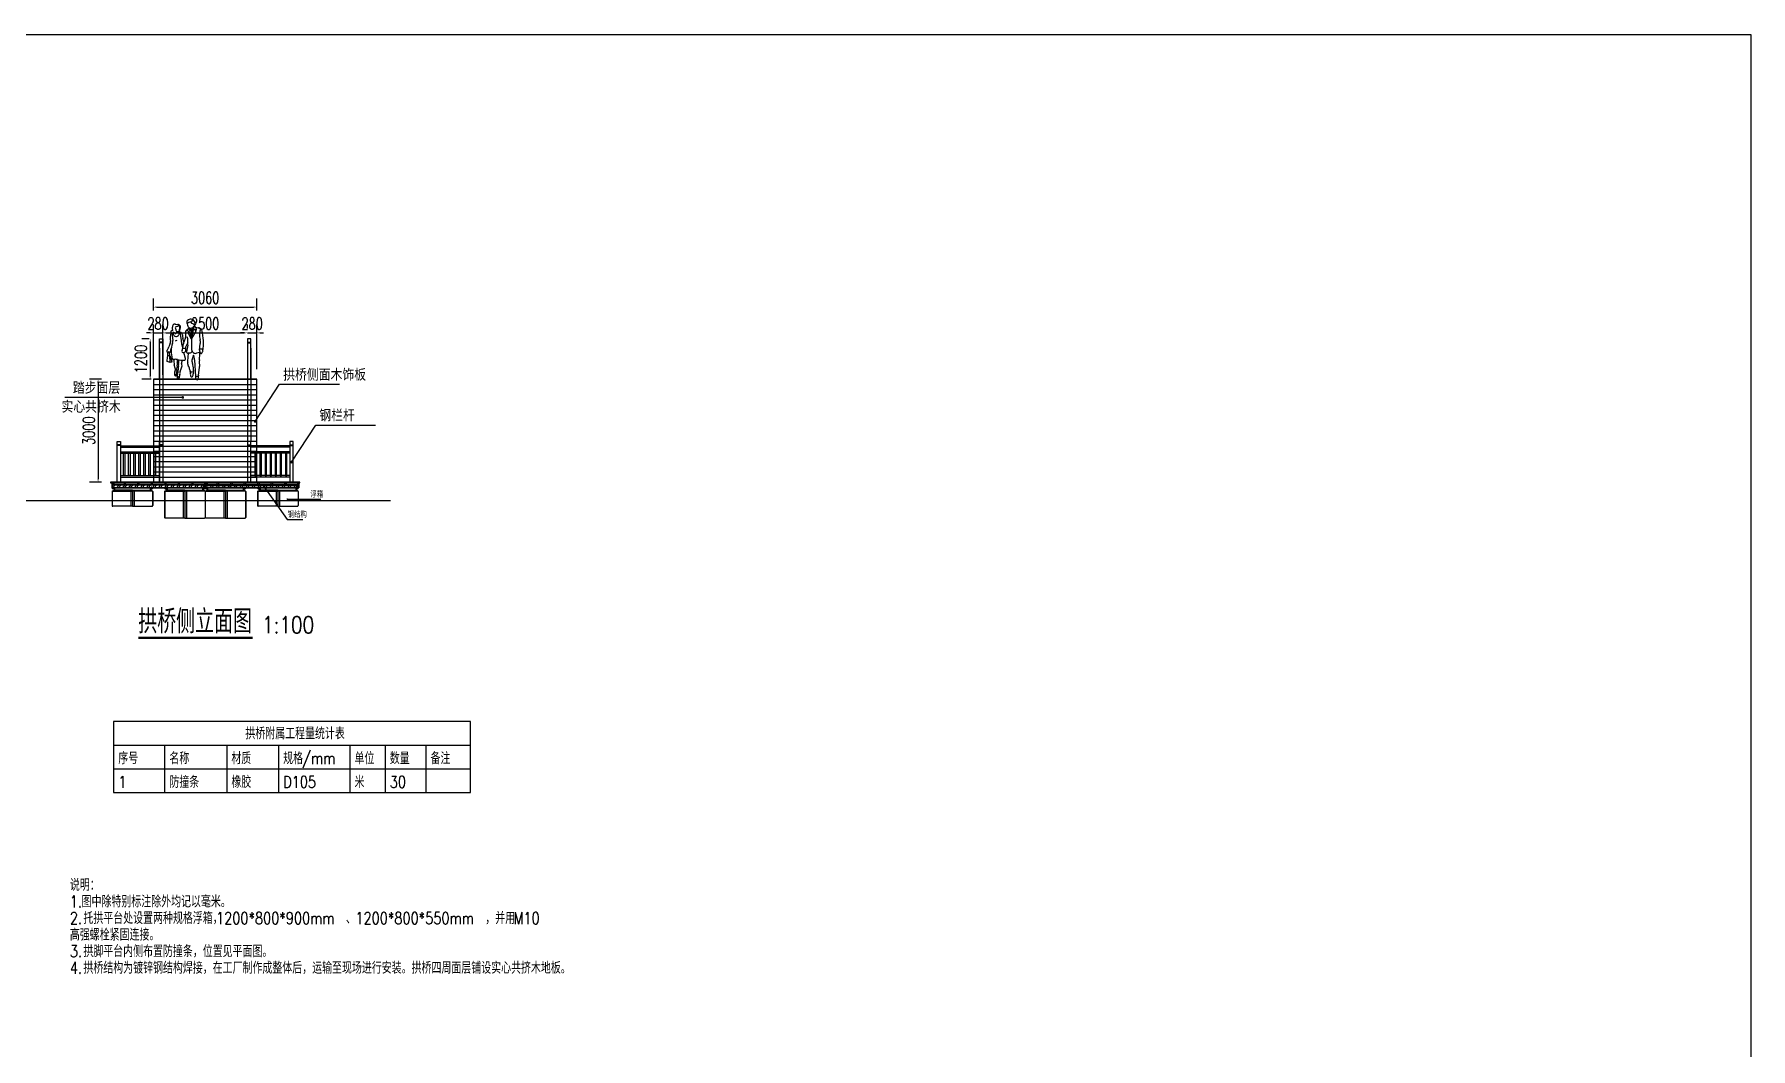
# Model space of a CAD drawing. Header units: millimetres. Extents: x -1471591 to 944464, y -468930 to 547002.
# Drawn here: x -1010006 to -959270, y -295448 to -265473 of the extents above; entities that cross this region are included whole.
import ezdxf

# ---------------------------------------------------------------- set-up
doc = ezdxf.new("R2010")
doc.units = ezdxf.units.MM
doc.header["$LTSCALE"] = 10
doc.header["$PDMODE"] = 35
for name, color, linetype in [('DIM_LEAD', 3, 'Continuous'), ('DIM_SYMB', 3, 'Continuous'), ('L-WATER水景', 5, 'Continuous'), ('PUB_TAB', 7, 'Continuous'), ('PUB_TEXT', 7, 'Continuous'), ('W-FLOAT_BOWL浮筒', 253, 'Continuous'), ('W-PLASTIC_RAILINGS塑木栏杆', 210, 'Continuous'), ('W-STEEL_FRAME钢架', 3, 'Continuous'), ('W-STEEL_KEEL钢龙骨', 5, 'Continuous'), ('W-WOOD_FLOOR木地板', 30, 'Continuous'), ('螺栓', 146, 'Continuous')]:
    doc.layers.add(name, color=color, linetype=linetype)
doc.styles.add('_TCH_DIM', font='SIMPLEX.shx', dxfattribs={"bigfont": 'hztxt.shx'})
doc.styles.add('ATTR', font='romans.shx', dxfattribs={"width": 0.8, "height": 0.7})
doc.styles.get("Standard").update_dxf_attribs({"font": 'simplex.shx', "width": 0.8, "bigfont": 'hztxt.shx'})
doc.styles.add('STANDARD_T3', font='simplex.shx', dxfattribs={"width": 0.7, "bigfont": 'hztxt.shx'})
doc.dimstyles.new('W&&100', dxfattribs={"dimtxt": 350, "dimasz": 100, "dimexe": 250, "dimexo": 300, "dimgap": 100, "dimtad": 1, "dimdec": 0, "dimzin": 0, "dimdsep": 46, "dimtxsty": 'STANDARD_T3', "dimcen": 0.09, "dimclrd": 1, "dimclre": 1, "dimclrt": 7, "dimazin": 2, "dimtfac": 1, "dimtdec": 0, "dimtix": 1, "dimtmove": 2, "dimatfit": 3, "dimfxl": 0, "dimtolj": 1, "dimtzin": 0, "dimarcsym": 0})

# ---------------------------------------------------------------- blocks, each defined once
blk = doc.blocks.new('*D1855')
at = {"color": 1, "lineweight": -2, "transparency": 16777216}
for p, q in [((-1006607, -274468), (-1006831, -274468)), ((-1006581, -274568), (-1006581, -275568)), ((-1006557, -275668), (-1006831, -275668))]:
    blk.add_line(p, q, dxfattribs=at)
at = {"color": 1, "transparency": 16777216}
for points in [[(-1006598, -274568), (-1006565, -274568), (-1006581, -274468)], [(-1006598, -275568), (-1006565, -275568), (-1006581, -275668)]]:
    blk.add_solid(points, dxfattribs=at)
at = {"layer": 'Defpoints', "color": 0, "transparency": 16777216}
for p in [(-1006307, -274468), (-1006581, -275668), (-1006257, -275668)]:
    blk.add_point(p, dxfattribs=at)
at = {"color": 7, "transparency": 16777216, "insert": (-1006856, -275068), "char_height": 350, "attachment_point": 5, "rotation": 90, "style": 'STANDARD_T3'}
blk.add_mtext('\\A1;1200', dxfattribs=at)
blk = doc.blocks.new('*D1828')
at = {"color": 1, "lineweight": -2, "transparency": 16777216}
for p, q in [((-1006587, -274296), (-1006687, -274296)), ((-1006487, -275368), (-1006487, -274046)), ((-1006487, -274296), (-1006207, -274296)), ((-1006207, -275531), (-1006207, -274046)), ((-1006107, -274296), (-1006007, -274296))]:
    blk.add_line(p, q, dxfattribs=at)
at = {"color": 1, "transparency": 16777216}
for points in [[(-1006587, -274280), (-1006587, -274313), (-1006487, -274296)], [(-1006107, -274280), (-1006107, -274313), (-1006207, -274296)]]:
    blk.add_solid(points, dxfattribs=at)
at = {"layer": 'Defpoints', "color": 0, "transparency": 16777216}
for p in [(-1006207, -274296), (-1006487, -275668), (-1006207, -275831)]:
    blk.add_point(p, dxfattribs=at)
at = {"color": 7, "transparency": 16777216, "insert": (-1006347, -274021), "char_height": 350, "attachment_point": 5, "style": 'STANDARD_T3'}
blk.add_mtext('\\A1;280', dxfattribs=at)
blk = doc.blocks.new('*D1856')
at = {"color": 1, "lineweight": -2, "transparency": 16777216}
for p, q in [((-1006207, -275368), (-1006207, -274046)), ((-1006107, -274296), (-1003807, -274296)), ((-1003707, -274168), (-1003707, -274046))]:
    blk.add_line(p, q, dxfattribs=at)
at = {"color": 1, "transparency": 16777216}
for points in [[(-1006107, -274280), (-1006107, -274313), (-1006207, -274296)], [(-1003807, -274280), (-1003807, -274313), (-1003707, -274296)]]:
    blk.add_solid(points, dxfattribs=at)
at = {"layer": 'Defpoints', "color": 0, "transparency": 16777216}
for p in [(-1003707, -274296), (-1003707, -274468), (-1006207, -275668)]:
    blk.add_point(p, dxfattribs=at)
at = {"color": 7, "transparency": 16777216, "insert": (-1004957, -274021), "char_height": 350, "attachment_point": 5, "style": 'STANDARD_T3'}
blk.add_mtext('\\A1;2500', dxfattribs=at)
blk = doc.blocks.new('*D1857')
at = {"color": 1, "lineweight": -2, "transparency": 16777216}
for p, q in [((-1003807, -274296), (-1003907, -274296)), ((-1003707, -274168), (-1003707, -274046)), ((-1003707, -274296), (-1003427, -274296)), ((-1003427, -275368), (-1003427, -274046)), ((-1003327, -274296), (-1003227, -274296))]:
    blk.add_line(p, q, dxfattribs=at)
at = {"color": 1, "transparency": 16777216}
for points in [[(-1003807, -274280), (-1003807, -274313), (-1003707, -274296)], [(-1003327, -274280), (-1003327, -274313), (-1003427, -274296)]]:
    blk.add_solid(points, dxfattribs=at)
at = {"layer": 'Defpoints', "color": 0, "transparency": 16777216}
for p in [(-1003707, -274468), (-1003427, -274296), (-1003427, -275668)]:
    blk.add_point(p, dxfattribs=at)
at = {"color": 7, "transparency": 16777216, "insert": (-1003567, -274021), "char_height": 350, "attachment_point": 5, "style": 'STANDARD_T3'}
blk.add_mtext('\\A1;280', dxfattribs=at)
blk = doc.blocks.new('PR49')
for p, q in [((-336, 664), (-264, 656)), ((-332, 534), (-316, 501)), ((-301, 594), (-263, 601)), ((35, 462), (43, 519)), ((144, 217), (83, 552)), ((98, 546), (198, 452)), ((99, 460), (225, 566)), ((108, 620), (108, 620)), ((144, 217), (237, 620)), ((242, 638), (199, 580)), ((255, 484), (294, 519)), ((268, 579), (384, 548)), ((294, 519), (270, 578)), ((-439, 404), (-410, 176)), ((-425, 405), (-383, 335)), ((-305, 453), (-306, 407)), ((-305, 455), (-274, 444)), ((-210, 430), (-230, 357)), ((-208, 430), (-192, 425)), ((-198, 427), (-162, 174)), ((-115, -36), (-142, 69)), ((-124, -89), (-96, 76)), ((-78, 139), (-110, 236)), ((-35, 415), (-35, 270)), ((-31, -35), (32, 104)), ((64, 440), (35, 462)), ((49, 401), (64, 440)), ((144, 217), (49, 401)), ((147, 500), (144, 217)), ((144, 217), (286, 455)), ((144, 217), (151, -92)), ((286, 455), (255, 484)), ((382, -110), (406, 78)), ((-577, -451), (-570, -312)), ((-490, -483), (-577, -451)), ((-561, -287), (-560, -187)), ((-498, -275), (-508, -184)), ((-490, -483), (-498, -275)), ((-432, -468), (-490, -483)), ((-432, -468), (-478, -302)), ((-120, -414), (-145, -454)), ((-84, -182), (-60, -174)), ((-34, -358), (-79, -180)), ((42, -204), (27, -436)), ((95, -196), (48, -204)), ((202, -259), (158, -406)), ((239, -395), (262, -901)), ((399, -177), (297, -203)), ((452, -199), (477, -160)), ((-338, -649), (-367, -547)), ((-190, -743), (-149, -639)), ((352, -857), (384, -633))]:
    blk.add_line(p, q)
for centre, radius, start, end in [((-407, 529), 27.5, 132.2027, 243.7817), ((-442, 568), 25, 312.2027, 12.5675), ((-344, 589), 75.2, 83.6899, 192.5675), ((-294, 552), 42.6, 99.5645, 206.2318), ((-268, 628), 28, 279.5645, 83.6899), ((-269, 564), 92.7, 25.3538, 87.5065), ((-279, 565), 80.8, 353.6823, 61.5851), ((-511, 591), 314, 336.6577, 353.6823), ((-166, 512), 33.6, 141.7671, 186.0349), ((-245, 575), 67, 321.7671, 25.3538), ((71, 415), 106, 111.7508, 179.9447), ((70, 717), 67.7, 149.6605, 223.0914), ((122, 687), 128, 44.0652, 149.6605), ((111, 613), 107, 83.7984, 147.4479), ((272, 692), 252, 184.6555, 200.4538), ((0, 593), 84.9, 291.7508, 333.652), ((124, 636), 93.8, 200.4538, 323.4399), ((252, 620), 164, 104.5278, 142.3965), ((302, 918), 267, 227.8947, 258.5683), ((259, 819), 62, 224.0652, 227.2955), ((138, 689), 115, 333.7022, 47.2955), ((279, 619), 41.9, 153.7022, 255.186), ((360, 455), 96.9, 15.2134, 75.1861), ((983, 335), 596, 160.857, 192.412), ((-203, -78), 331, 148.4972, 168.8363), ((-50, 249), 438, 158.1997, 192.9045), ((-550, 134), 75.9, 328.4972, 12.9045), ((-434, 438), 34.8, 81.608, 302.5532), ((247, -151), 709, 160.1872, 197.583), ((-426, 489), 16.4, 261.608, 63.7817), ((-595, 153), 186, 340.1872, 7.1638), ((-390, 370), 45.8, 31.4991, 122.5532), ((-311, 379), 83.6, 211.0972, 344.735), ((-331, 407), 24.3, 211.4991, 358.6484), ((-298, 91), 81, 86.7645, 124.0677), ((-408, 456), 103, 358.6484, 26.2318), ((-260, 482), 40.9, 250.6513, 336.6577), ((-203, 448), 19.4, 134.4068, 254.887), ((-256, 503), 56.9, 314.4068, 6.0349), ((-214, 341), 87.1, 0.5488, 75.1585), ((819, 311), 991, 187.9737, 194.1746), ((229, 345), 356, 180.5488, 197.9376), ((198, 27), 298, 149.9584, 170.4643), ((-223, 270), 188, 329.9585, 359.9447), ((1942, -385), 1955, 167.6185, 173.3371), ((-412, 130), 454, 348.7716, 19.7919), ((-145, 183), 194, 335.8818, 345.625), ((-330, 114), 371, 347.6185, 348.7716), ((33, 126), 377, 352.6343, 12.412), ((-961, 95), 1465, 350.9257, 15.2134), ((-533, -141), 55.1, 137.1431, 241.2442), ((-708, 21), 183, 317.1431, 348.8363), ((-523, -315), 46.9, 15.261, 176.8765), ((-534, -187), 26, 6.4647, 179.4259), ((-533, -141), 55.1, 298.0249, 356.8421), ((-94, -165), 385, 157.3655, 176.8421), ((-392, -353), 38.6, 197.583, 283.766), ((-329, -609), 225, 74.7969, 103.766), ((-1, -444), 380, 171.7882, 195.6622), ((-148, -451), 136, 154.2789, 195.7186), ((-436, -532), 162, 340.5028, 15.7186), ((-107, 210), 624, 254.7968, 272.9699), ((-448, -537), 212, 345.8671, 7.1745), ((102, -467), 342, 168.8051, 187.1744), ((-90, -487), 63.9, 148.4244, 202.0211), ((-309, -576), 172, 338.4745, 22.0211), ((-98, -143), 42.1, 152.8936, 289.8502), ((-243, -69), 121, 332.8936, 350.4643), ((-110, -265), 208, 68.8367, 92.4822), ((-77, -369), 44.4, 272.9699, 14.1746), ((-79, -118), 58.6, 289.8502, 28.9638), ((26, -60), 61.5, 155.8818, 208.9638), ((41, -163), 41.7, 173.3371, 278.8716), ((120, -442), 92.9, 176.315, 200.2948), ((-44, -503), 81.9, 342.1957, 20.2948), ((81, -106), 91.8, 278.8716, 335.5887), ((268, -90), 117, 181.3615, 284.4306), ((220, -425), 65.5, 163.1817, 215.0522), ((124, -493), 52.9, 346.1648, 35.0522), ((240, -521), 66.8, 166.1648, 207.7697), ((-70, -405), 309, 1.902, 28.2691), ((1371, -489), 992, 175.037, 186.2271), ((432, -116), 50.3, 172.6343, 223.0488), ((-9255, 433), 9673, 355.0369, 356.503), ((430, -279), 196, 71.3422, 103.2095), ((353, -190), 58.4, 2.1035, 43.0489), ((433, -187), 22.5, 182.1034, 327.9033), ((422, -125), 65.2, 327.9033, 350.9257), ((-217, -813), 143, 155.5877, 205.9534), ((-284, -767), 87.5, 210.8432, 258.2488), ((-487, -690), 154, 335.5877, 15.6622), ((-337, -871), 9.31, 205.9534, 297.4012), ((-370, -807), 81.8, 297.4012, 7.4342), ((20, -693), 321, 160.5028, 190.2916), ((-1205, -916), 924, 7.4342, 10.2917), ((-153, -893), 135, 154.5018, 203.5806), ((-235, -849), 56.8, 205.4056, 296.7841), ((-249, -935), 29.5, 203.5806, 339.1792), ((-507, -724), 257, 334.5018, 5.8852), ((63, -665), 316, 165.867, 185.8852), ((-446, -860), 240, 339.1792, 3.5381), ((33, -831), 240, 158.4745, 183.5381), ((73, -541), 41.3, 162.1957, 223.8974), ((-32, -642), 105, 5.8865, 43.8974), ((339, -604), 268, 185.8865, 209.7457), ((37, -776), 79.6, 344.9715, 29.7457), ((230, -828), 120, 164.9715, 214.633), ((147, -559), 198, 260.3463, 285.4326), ((153, -881), 26.4, 214.633, 322.4055), ((84, -828), 114, 322.4055, 4.1323), ((-42, -670), 252, 347.8867, 27.7697), ((542, -795), 346, 167.8867, 184.1323), ((312, -766), 126, 246.2224, 288.2358), ((435, -893), 173, 182.6261, 207.1679), ((311, -957), 34.1, 207.1679, 345.4585), ((104, -903), 248, 345.4585, 5.4856), ((444, -870), 93.5, 171.8658, 185.4856), ((240, -613), 145, 351.8658, 6.2271)]:
    blk.add_arc(centre, radius, start, end)
at = {"style": 'ATTR', "width": 0.8, "flags": 9}
blk.add_attdef('ESTCODE', (-100, -946), '', height=18.2, dxfattribs=at)
blk = doc.blocks.new('*D1829')
at = {"color": 1, "lineweight": -2, "transparency": 16777216}
for p, q in [((-1006487, -273634), (-1006487, -273284)), ((-1003427, -273634), (-1003427, -273284)), ((-1006387, -273534), (-1003527, -273534))]:
    blk.add_line(p, q, dxfattribs=at)
at = {"color": 1, "transparency": 16777216}
for points in [[(-1006387, -273517), (-1006387, -273550), (-1006487, -273534)], [(-1003527, -273517), (-1003527, -273550), (-1003427, -273534)]]:
    blk.add_solid(points, dxfattribs=at)
at = {"layer": 'Defpoints', "color": 0, "transparency": 16777216}
for p in [(-1003427, -273534), (-1006487, -275831), (-1003427, -275831)]:
    blk.add_point(p, dxfattribs=at)
at = {"color": 7, "transparency": 16777216, "insert": (-1004957, -273259), "char_height": 350, "attachment_point": 5, "style": 'STANDARD_T3'}
blk.add_mtext('\\A1;3060', dxfattribs=at)
blk = doc.blocks.new('*U1779')
at = {"layer": 'W-STEEL_KEEL钢龙骨'}
blk.add_lwpolyline([(-20, -30), (20, -30), (20, 30), (-20, 30)], close=True, dxfattribs=at)
blk = doc.blocks.new('*U1806')
at = {"layer": 'W-STEEL_FRAME钢架', "color": 0, "linetype": 'ByBlock', "lineweight": -2}
for p in [(0, 0), (400, 0), (800, 0), (1200, 0), (1600, 0), (2000, 0)]:
    blk.add_blockref('*U1779', p, dxfattribs=at)
blk = doc.blocks.new('*U1807')
at = {"layer": 'W-STEEL_KEEL钢龙骨'}
blk.add_lwpolyline([(-20, -30), (20, -30), (20, 30), (-20, 30)], close=True, dxfattribs=at)
blk = doc.blocks.new('*U1778')
at = {"layer": 'W-STEEL_FRAME钢架', "color": 0, "linetype": 'ByBlock', "lineweight": -2}
for p in [(0, 0), (400, 0), (800, 0), (1200, 0), (1600, 0), (2000, 0)]:
    blk.add_blockref('*U1807', p, dxfattribs=at)
blk = doc.blocks.new('螺栓')
at = {"layer": '螺栓'}
for p, q in [((-10, 56), (-9, 57)), ((-10, 56), (-10, 50)), ((9, 57), (-9, 57)), ((10, 56), (9, 57)), ((10, 51), (10, 56)), ((-3, -9), (-5, -7))]:
    blk.add_line(p, q, dxfattribs=at)
for points in [[(-10, 51), (10, 51), (10, 50), (-10, 50)], [(10, 8), (-10, 8)], [(-10, 6), (-10, 8)], [(10, 6), (-10, 6)], [(8, 51), (-8, 51)], [(8, 6), (8, 0), (-8, 0), (-8, 6)], [(-7, 57), (7, 57)], [(-5, 57), (-5, 51)], [(-5, 51), (-5, 8)], [(-5, 0), (-5, 6)], [(-5, -7), (-5, 0)], [(-3, 51), (-3, 8)], [(-3, -9), (-3, 0)], [(3, 51), (3, 8)], [(3, -9), (3, 0)], [(5, 51), (5, 57)], [(5, 51), (5, 8)], [(5, 6), (5, 0)], [(5, -7), (5, 0)], [(10, 8), (10, 6)], [(3, -9), (-3, -9)], [(3, -9), (5, -7)]]:
    blk.add_lwpolyline(points, dxfattribs=at)
for points in [[(-7, 57), (-7, 57), (-6, 57), (-5, 57)], [(-5, 57), (-2, 56), (2, 56), (5, 57)], [(5, 57), (6, 57), (7, 57), (7, 57)]]:
    blk.add_open_spline(points, degree=3, dxfattribs=at)
blk = doc.blocks.new('*U1780')
at = {"layer": 'W-WOOD_FLOOR木地板'}
blk.add_lwpolyline([(-1530, 0), (1530, 0)], dxfattribs=at)
blk = doc.blocks.new('*U1781')
at = {"color": 0, "linetype": 'ByBlock', "lineweight": -2, "transparency": 16777216}
for p in [(0, 2888), (0, 2736), (0, 2584), (0, 2432)]:
    blk.add_blockref('*U1780', p, dxfattribs=at)
at = {"color": 0, "linetype": 'ByBlock', "lineweight": -2}
for p in [(0, 2280), (0, 2128), (0, 1976), (0, 1824), (0, 1672), (0, 1520), (0, 1368), (0, 1216), (0, 1064), (0, 912), (0, 760), (0, 608), (0, 456), (0, 304), (0, 152), (0, 0)]:
    blk.add_blockref('*U1780', p, dxfattribs=at)
blk = doc.blocks.new('*U1782')
at = {"layer": 'W-PLASTIC_RAILINGS塑木栏杆'}
blk.add_lwpolyline([(-20, 330), (20, 330), (20, -330), (-20, -330)], close=True, dxfattribs=at)
blk = doc.blocks.new('*U1783')
at = {"layer": 'W-PLASTIC_RAILINGS塑木栏杆', "color": 0, "linetype": 'ByBlock', "lineweight": -2}
for p in [(0, 0), (150, 0), (300, 0), (450, 0), (600, 0), (750, 0), (900, 0)]:
    blk.add_blockref('*U1782', p, dxfattribs=at)
blk = doc.blocks.new('*U1784')
at = {"layer": 'W-PLASTIC_RAILINGS塑木栏杆'}
blk.add_lwpolyline([(-20, 330), (20, 330), (20, -330), (-20, -330)], close=True, dxfattribs=at)
blk = doc.blocks.new('*U1785')
at = {"layer": 'W-PLASTIC_RAILINGS塑木栏杆', "color": 0, "linetype": 'ByBlock', "lineweight": -2}
for p in [(0, 0), (150, 0), (300, 0), (450, 0), (600, 0), (750, 0), (900, 0)]:
    blk.add_blockref('*U1784', p, dxfattribs=at)
blk = doc.blocks.new('*D1858')
at = {"color": 1, "lineweight": -2, "transparency": 16777216}
for p, q in [((-1008022, -275668), (-1008372, -275668)), ((-1008122, -275768), (-1008122, -278606)), ((-1008022, -278706), (-1008372, -278706))]:
    blk.add_line(p, q, dxfattribs=at)
at = {"color": 1, "transparency": 16777216}
for points in [[(-1008139, -275768), (-1008105, -275768), (-1008122, -275668)], [(-1008139, -278606), (-1008105, -278606), (-1008122, -278706)]]:
    blk.add_solid(points, dxfattribs=at)
at = {"layer": 'Defpoints', "color": 0, "transparency": 16777216}
for p in [(-1006487, -275668), (-1008122, -278706), (-1006487, -278706)]:
    blk.add_point(p, dxfattribs=at)
at = {"color": 7, "transparency": 16777216, "insert": (-1008397, -277187), "char_height": 350, "attachment_point": 5, "rotation": 90, "style": 'STANDARD_T3'}
blk.add_mtext('\\A1;3000', dxfattribs=at)

msp = doc.modelspace()

# ---------------------------------------------------------------- hatches: boundary and pattern name
at = {"layer": 'W-STEEL_FRAME钢架'}
h = msp.add_hatch(dxfattribs=at)
h.set_pattern_fill('金属', color=1, scale=50)
h.set_pattern_definition([(45, (-15227.06, -307578.47), (-88.388348, 88.388348), []), (45, (-15168.14, -307578.47), (-88.388348, 88.388348), [])])
h.paths.add_polyline_path([(-1004956.7, -278790.7), (-1007706.6, -278790.7), (-1007706.6, -278870.7), (-1004956.7, -278870.7)])
h = msp.add_hatch(dxfattribs=at)
h.set_pattern_fill('金属', color=1, scale=50)
h.set_pattern_definition([(45, (-12477.15, -307578.47), (-88.388348, 88.388348), []), (45, (-12418.22, -307578.47), (-88.388348, 88.388348), [])])
h.paths.add_polyline_path([(-1004956.7, -278790.7), (-1004956.7, -278870.7), (-1002206.7, -278870.7), (-1002206.7, -278790.7)])

# ---------------------------------------------------------------- linework, layer by layer
msp.add_lwpolyline([(-1052245.7, -265473.2), (-959269.5, -265473.2), (-959269.5, -325423.1), (-1052245.7, -325423.1)], close=True)
msp.add_lwpolyline([(-1006486.6, -278705.7), (-1003426.6, -278705.7)])
at = {"layer": 'DIM_LEAD'}
for p, q in [((-1003475.8, -276913), (-1002755.2, -275815)), ((-1002755.2, -275815), (-1000988.6, -275815)), ((-1007411.7, -276202.2), (-1009102.1, -276202.2)), ((-1005616.9, -276202.2), (-1007411.7, -276202.2)), ((-1002406.6, -278115.8), (-1001686, -277017.9)), ((-1001686, -277017.9), (-999919.4, -277017.9)), ((-1003243.6, -278806.4), (-1002529.3, -279808.4)), ((-1002531, -279206.7), (-1001995.2, -279213.5)), ((-1001995.2, -279213.5), (-1001535.3, -279213.5)), ((-1002529.3, -279808.4), (-1002069.4, -279808.4))]:
    msp.add_line(p, q, dxfattribs=at)
for points, const_width in [([(-1005596.9, -276202.2, 1), (-1005636.9, -276202.2, 1)], 40), ([(-1003486.8, -276929.7, 1), (-1003464.8, -276896.3, 1)], 40), ([(-1002417.6, -278132.6, 1), (-1002395.6, -278099.1, 1)], 40), ([(-1003249.5, -278798.3, 1), (-1003237.8, -278814.5, 1)], 20), ([(-1002541, -279206.5, 1), (-1002521, -279206.8, 1)], 20)]:
    msp.add_lwpolyline(points, format="xyb", close=True, dxfattribs=dict(at, const_width=const_width))
at = {"layer": 'DIM_SYMB', "const_width": 70}
msp.add_lwpolyline([(-1006933.3, -283308.4), (-1003556.8, -283308.4)], dxfattribs=at)
at = {"layer": 'L-WATER水景'}
msp.add_line((-1037349.5, -279252.7), (-999480.5, -279252.7), dxfattribs=at)
at = {"layer": 'PUB_TAB'}
msp.add_lwpolyline([(-1007663.8, -287881.7), (-997113.7, -287881.7), (-997113.7, -285781.7), (-1007663.8, -285781.7)], close=True, dxfattribs=at)
for points in [[(-1007663.8, -286481.7), (-997113.7, -286481.7)], [(-1006154.2, -286481.7), (-1006154.2, -287881.7)], [(-1004320.4, -286481.7), (-1004320.4, -287881.7)], [(-1002791, -286481.7), (-1002791, -287881.7)], [(-1000682.3, -286481.7), (-1000682.3, -287881.7)], [(-999639.5, -286481.7), (-999639.5, -287881.7)], [(-998434.5, -286481.7), (-998434.5, -287881.7)], [(-1007663.8, -287181.7), (-997113.7, -287181.7)]]:
    msp.add_lwpolyline(points, dxfattribs=at)
at = {"layer": 'W-FLOAT_BOWL浮筒'}
for p, q in [((-1007706.6, -278870.7), (-1007706.6, -278885.7)), ((-1007106.6, -278870.7), (-1007706.6, -278870.7)), ((-1007706.6, -278981.7), (-1007706.6, -279401.7)), ((-1007702.6, -278981), (-1007702.6, -279401.7)), ((-1007697.2, -278969.5), (-1007106.6, -278969.5)), ((-1007693.1, -278962.8), (-1007641.9, -278945)), ((-1007106.6, -278874.7), (-1007693, -278874.7)), ((-1007644.6, -278896.7), (-1007693, -278896.7)), ((-1007692.5, -278966.8), (-1007640.6, -278948.8)), ((-1007644.6, -278900.7), (-1007691.6, -278900.7)), ((-1007636.6, -278908.7), (-1007636.6, -278937.5)), ((-1007106.6, -278940.3), (-1007632.9, -278940.3)), ((-1007632.6, -278908.7), (-1007632.6, -278937.5)), ((-1007156.6, -278969.5), (-1007156.6, -279416.7)), ((-1007106.6, -278870.7), (-1006506.6, -278870.7)), ((-1007106.6, -278874.7), (-1006520.2, -278874.7)), ((-1007106.6, -278940.3), (-1006580.2, -278940.3)), ((-1006515.9, -278969.5), (-1007106.6, -278969.5)), ((-1007106.6, -278969.5), (-1007106.6, -279416.7)), ((-1007106.6, -278969.5), (-1007106.6, -279416.7)), ((-1007056.6, -278969.5), (-1007056.6, -279416.7)), ((-1006580.6, -278908.7), (-1006580.6, -278937.5)), ((-1006576.6, -278908.7), (-1006576.6, -278937.5)), ((-1006520.6, -278966.8), (-1006572.5, -278948.8)), ((-1006520, -278962.8), (-1006571.2, -278945)), ((-1006568.6, -278896.7), (-1006520.2, -278896.7)), ((-1006568.6, -278900.7), (-1006521.6, -278900.7)), ((-1006510.6, -278981), (-1006510.6, -279401.7)), ((-1006506.6, -278870.7), (-1006506.6, -278885.7)), ((-1006506.6, -278981.7), (-1006506.6, -279401.7)), ((-1006156.6, -278870.7), (-1006156.6, -278885.7)), ((-1005556.6, -278870.7), (-1006156.6, -278870.7)), ((-1006156.6, -278981.7), (-1006156.6, -279751.7)), ((-1006152.6, -278981), (-1006152.6, -279751.7)), ((-1006147.2, -278969.5), (-1005556.6, -278969.5)), ((-1006143.1, -278962.8), (-1006091.9, -278945)), ((-1005556.6, -278874.7), (-1006143, -278874.7)), ((-1006094.6, -278896.7), (-1006143, -278896.7)), ((-1006142.5, -278966.8), (-1006090.6, -278948.8)), ((-1006094.6, -278900.7), (-1006141.6, -278900.7)), ((-1006086.6, -278908.7), (-1006086.6, -278937.5)), ((-1005556.6, -278940.3), (-1006082.9, -278940.3)), ((-1006082.6, -278908.7), (-1006082.6, -278937.5)), ((-1005606.6, -278969.5), (-1005606.6, -279766.7)), ((-1005556.6, -278870.7), (-1004956.6, -278870.7)), ((-1005556.6, -278874.7), (-1004970.2, -278874.7)), ((-1005556.6, -278940.3), (-1005030.2, -278940.3)), ((-1004965.9, -278969.5), (-1005556.6, -278969.5)), ((-1005556.6, -278969.5), (-1005556.6, -279766.7)), ((-1005556.6, -278969.5), (-1005556.6, -279766.7)), ((-1005506.6, -278969.5), (-1005506.6, -279766.7)), ((-1005030.6, -278908.7), (-1005030.6, -278937.5)), ((-1005026.6, -278908.7), (-1005026.6, -278937.5)), ((-1004970.6, -278966.8), (-1005022.5, -278948.8)), ((-1004970, -278962.8), (-1005021.2, -278945)), ((-1005018.6, -278896.7), (-1004970.2, -278896.7)), ((-1005018.6, -278900.7), (-1004971.6, -278900.7)), ((-1004960.6, -278981), (-1004960.6, -279751.7)), ((-1004956.6, -278870.7), (-1004956.6, -278885.7)), ((-1004956.6, -278870.7), (-1004956.6, -278885.7)), ((-1004356.6, -278870.7), (-1004956.6, -278870.7)), ((-1004956.6, -278981.7), (-1004956.6, -279751.7)), ((-1004956.6, -278981.7), (-1004956.6, -279751.7)), ((-1004952.6, -278981), (-1004952.6, -279751.7)), ((-1004947.2, -278969.5), (-1004356.6, -278969.5)), ((-1004943.1, -278962.8), (-1004891.9, -278945)), ((-1004356.6, -278874.7), (-1004943, -278874.7)), ((-1004894.6, -278896.7), (-1004943, -278896.7)), ((-1004942.5, -278966.8), (-1004890.6, -278948.8)), ((-1004894.6, -278900.7), (-1004941.6, -278900.7)), ((-1004886.6, -278908.7), (-1004886.6, -278937.5)), ((-1004356.6, -278940.3), (-1004882.9, -278940.3)), ((-1004882.6, -278908.7), (-1004882.6, -278937.5)), ((-1004406.6, -278969.5), (-1004406.6, -279766.7)), ((-1004356.6, -278870.7), (-1003756.6, -278870.7)), ((-1004356.6, -278874.7), (-1003770.2, -278874.7)), ((-1004356.6, -278940.3), (-1003830.2, -278940.3)), ((-1004356.6, -278969.5), (-1004356.6, -279766.7)), ((-1003765.9, -278969.5), (-1004356.6, -278969.5)), ((-1004356.6, -278969.5), (-1004356.6, -279766.7)), ((-1004306.6, -278969.5), (-1004306.6, -279766.7)), ((-1003830.6, -278908.7), (-1003830.6, -278937.5)), ((-1003826.6, -278908.7), (-1003826.6, -278937.5)), ((-1003770.6, -278966.8), (-1003822.5, -278948.8)), ((-1003770, -278962.8), (-1003821.2, -278945)), ((-1003818.6, -278896.7), (-1003770.2, -278896.7)), ((-1003818.6, -278900.7), (-1003771.6, -278900.7)), ((-1003760.6, -278981), (-1003760.6, -279751.7)), ((-1003756.6, -278870.7), (-1003756.6, -278885.7)), ((-1003756.6, -278981.7), (-1003756.6, -279751.7)), ((-1003406.6, -278870.7), (-1003406.6, -278885.7)), ((-1002806.6, -278870.7), (-1003406.6, -278870.7)), ((-1003406.6, -278981.7), (-1003406.6, -279401.7)), ((-1003402.6, -278981), (-1003402.6, -279401.7)), ((-1003397.2, -278969.5), (-1002806.6, -278969.5)), ((-1003393.1, -278962.8), (-1003341.9, -278945)), ((-1002806.6, -278874.7), (-1003393, -278874.7)), ((-1003344.6, -278896.7), (-1003393, -278896.7)), ((-1003392.5, -278966.8), (-1003340.6, -278948.8)), ((-1003344.6, -278900.7), (-1003391.6, -278900.7)), ((-1003336.6, -278908.7), (-1003336.6, -278937.5)), ((-1002806.6, -278940.3), (-1003332.9, -278940.3)), ((-1003332.6, -278908.7), (-1003332.6, -278937.5)), ((-1002856.6, -278969.5), (-1002856.6, -279416.7)), ((-1002806.6, -278870.7), (-1002206.6, -278870.7)), ((-1002806.6, -278874.7), (-1002220.2, -278874.7)), ((-1002806.6, -278940.3), (-1002280.2, -278940.3)), ((-1002806.6, -278969.5), (-1002806.6, -279416.7)), ((-1002215.9, -278969.5), (-1002806.6, -278969.5)), ((-1002806.6, -278969.5), (-1002806.6, -279416.7)), ((-1002756.6, -278969.5), (-1002756.6, -279416.7)), ((-1002280.6, -278908.7), (-1002280.6, -278937.5)), ((-1002276.6, -278908.7), (-1002276.6, -278937.5)), ((-1002220.6, -278966.8), (-1002272.5, -278948.8)), ((-1002220, -278962.8), (-1002271.2, -278945)), ((-1002268.6, -278896.7), (-1002220.2, -278896.7)), ((-1002268.6, -278900.7), (-1002221.6, -278900.7)), ((-1002210.6, -278981), (-1002210.6, -279401.7)), ((-1002206.6, -278870.7), (-1002206.6, -278885.7)), ((-1002206.6, -278981.7), (-1002206.6, -279401.7)), ((-1007106.6, -279416.7), (-1007687.6, -279416.7)), ((-1007106.6, -279420.7), (-1007687.6, -279420.7)), ((-1007106.6, -279416.7), (-1006525.6, -279416.7)), ((-1007106.6, -279420.7), (-1006525.6, -279420.7)), ((-1002806.6, -279416.7), (-1003387.6, -279416.7)), ((-1002806.6, -279420.7), (-1003387.6, -279420.7)), ((-1002806.6, -279416.7), (-1002225.6, -279416.7)), ((-1002806.6, -279420.7), (-1002225.6, -279420.7)), ((-1005556.6, -279766.7), (-1006137.6, -279766.7)), ((-1005556.6, -279770.7), (-1006137.6, -279770.7)), ((-1005556.6, -279766.7), (-1004975.6, -279766.7)), ((-1005556.6, -279770.7), (-1004975.6, -279770.7)), ((-1004356.6, -279766.7), (-1004937.6, -279766.7)), ((-1004356.6, -279770.7), (-1004937.6, -279770.7)), ((-1004356.6, -279766.7), (-1003775.6, -279766.7)), ((-1004356.6, -279770.7), (-1003775.6, -279770.7))]:
    msp.add_line(p, q, dxfattribs=at)
for points in [[(-1007706.5, -278870.7), (-1007636.8, -278870.7)], [(-1007706.5, -278870.7), (-1007636.8, -278870.7)], [(-1006506.7, -278870.7), (-1006576.3, -278870.7)], [(-1006506.7, -278870.7), (-1006576.3, -278870.7)], [(-1006156.5, -278870.7), (-1006086.8, -278870.7)], [(-1006156.5, -278870.7), (-1006086.8, -278870.7)], [(-1004956.7, -278870.7), (-1005026.3, -278870.7)], [(-1004956.7, -278870.7), (-1005026.3, -278870.7)], [(-1004956.5, -278870.7), (-1004886.8, -278870.7)], [(-1004956.5, -278870.7), (-1004886.8, -278870.7)], [(-1003756.7, -278870.7), (-1003826.3, -278870.7)], [(-1003756.7, -278870.7), (-1003826.3, -278870.7)], [(-1003406.5, -278870.7), (-1003336.8, -278870.7)], [(-1003406.5, -278870.7), (-1003336.8, -278870.7)], [(-1002206.7, -278870.7), (-1002276.3, -278870.7)], [(-1002206.7, -278870.7), (-1002276.3, -278870.7)]]:
    msp.add_lwpolyline(points, dxfattribs=at)
for centre, radius, start, end in [((-1007691.6, -278885.7), 15, 180, 270), ((-1007686.6, -278981.7), 20, 109.17979, 180), ((-1007693, -278885.7), 11, 90, 270), ((-1007687.6, -278981), 15, 109.17979, 180), ((-1007644.6, -278908.7), 12, 0, 90), ((-1007644.6, -278908.7), 8, 0, 90), ((-1007644.6, -278937.5), 8, 289.17979, 0), ((-1007644.6, -278937.5), 12, 289.17979, 0), ((-1006568.6, -278908.7), 12, 90, 180), ((-1006568.6, -278937.5), 12, 180, 250.82021), ((-1006568.6, -278908.7), 8, 90, 180), ((-1006568.6, -278937.5), 8, 180, 250.82021), ((-1006521.6, -278885.7), 15, 270, 0), ((-1006525.6, -278981), 15, 0, 70.82021), ((-1006520.2, -278885.7), 11, 270, 90), ((-1006526.6, -278981.7), 20, 0, 70.82021), ((-1006141.6, -278885.7), 15, 180, 270), ((-1006136.6, -278981.7), 20, 109.17979, 180), ((-1006143, -278885.7), 11, 90, 270), ((-1006137.6, -278981), 15, 109.17979, 180), ((-1006094.6, -278908.7), 12, 0, 90), ((-1006094.6, -278908.7), 8, 0, 90), ((-1006094.6, -278937.5), 8, 289.17979, 0), ((-1006094.6, -278937.5), 12, 289.17979, 0), ((-1005018.6, -278908.7), 12, 90, 180), ((-1005018.6, -278937.5), 12, 180, 250.82021), ((-1005018.6, -278908.7), 8, 90, 180), ((-1005018.6, -278937.5), 8, 180, 250.82021), ((-1004971.6, -278885.7), 15, 270, 0), ((-1004975.6, -278981), 15, 0, 70.82021), ((-1004970.2, -278885.7), 11, 270, 90), ((-1004976.6, -278981.7), 20, 0, 70.82021), ((-1004941.6, -278885.7), 15, 180, 270), ((-1004936.6, -278981.7), 20, 109.17979, 180), ((-1004943, -278885.7), 11, 90, 270), ((-1004937.6, -278981), 15, 109.17979, 180), ((-1004894.6, -278908.7), 12, 0, 90), ((-1004894.6, -278908.7), 8, 0, 90), ((-1004894.6, -278937.5), 8, 289.17979, 0), ((-1004894.6, -278937.5), 12, 289.17979, 0), ((-1003818.6, -278908.7), 12, 90, 180), ((-1003818.6, -278937.5), 12, 180, 250.82021), ((-1003818.6, -278908.7), 8, 90, 180), ((-1003818.6, -278937.5), 8, 180, 250.82021), ((-1003771.6, -278885.7), 15, 270, 0), ((-1003775.6, -278981), 15, 0, 70.82021), ((-1003770.2, -278885.7), 11, 270, 90), ((-1003776.6, -278981.7), 20, 0, 70.82021), ((-1003391.6, -278885.7), 15, 180, 270), ((-1003386.6, -278981.7), 20, 109.17979, 180), ((-1003393, -278885.7), 11, 90, 270), ((-1003387.6, -278981), 15, 109.17979, 180), ((-1003344.6, -278908.7), 12, 0, 90), ((-1003344.6, -278908.7), 8, 0, 90), ((-1003344.6, -278937.5), 8, 289.17979, 0), ((-1003344.6, -278937.5), 12, 289.17979, 0), ((-1002268.6, -278908.7), 12, 90, 180), ((-1002268.6, -278937.5), 12, 180, 250.82021), ((-1002268.6, -278908.7), 8, 90, 180), ((-1002268.6, -278937.5), 8, 180, 250.82021), ((-1002221.6, -278885.7), 15, 270, 0), ((-1002225.6, -278981), 15, 0, 70.82021), ((-1002220.2, -278885.7), 11, 270, 90), ((-1002226.6, -278981.7), 20, 0, 70.82021), ((-1007687.6, -279401.7), 19, 180, 270), ((-1007687.6, -279401.7), 15, 180, 270), ((-1006525.6, -279401.7), 15, 270, 0), ((-1006525.6, -279401.7), 19, 270, 0), ((-1003387.6, -279401.7), 19, 180, 270), ((-1003387.6, -279401.7), 15, 180, 270), ((-1002225.6, -279401.7), 15, 270, 0), ((-1002225.6, -279401.7), 19, 270, 0), ((-1006137.6, -279751.7), 19, 180, 270), ((-1006137.6, -279751.7), 15, 180, 270), ((-1004975.6, -279751.7), 15, 270, 0), ((-1004975.6, -279751.7), 19, 270, 0), ((-1004937.6, -279751.7), 19, 180, 270), ((-1004937.6, -279751.7), 15, 180, 270), ((-1003775.6, -279751.7), 15, 270, 0), ((-1003775.6, -279751.7), 19, 270, 0)]:
    msp.add_arc(centre, radius, start, end, dxfattribs=at)
at = {"layer": 'W-PLASTIC_RAILINGS塑木栏杆'}
for p, q in [((-1006206.6, -274568), (-1006306.6, -274568)), ((-1006206.6, -274588), (-1006306.6, -274588)), ((-1003706.6, -274568), (-1003606.6, -274568)), ((-1003706.6, -274588), (-1003606.6, -274588)), ((-1007456.7, -277606), (-1007556.7, -277606)), ((-1007456.7, -277626), (-1007556.7, -277626)), ((-1007456.7, -277629.7), (-1006306.5, -277629.7)), ((-1007456.7, -277669.7), (-1006306.5, -277669.7)), ((-1007456.7, -277809.7), (-1006306.5, -277809.7)), ((-1007456.7, -277849.7), (-1006306.5, -277849.7)), ((-1006206.5, -277606), (-1006306.5, -277606)), ((-1006206.5, -277626), (-1006306.5, -277626)), ((-1003706.5, -277606), (-1003606.5, -277606)), ((-1003706.5, -277626), (-1003606.5, -277626)), ((-1002456.6, -277629.7), (-1003606.8, -277629.7)), ((-1002456.6, -277669.7), (-1003606.8, -277669.7)), ((-1002456.6, -277809.7), (-1003606.8, -277809.7)), ((-1002456.6, -277849.7), (-1003606.8, -277849.7)), ((-1002456.6, -277606), (-1002356.6, -277606)), ((-1002456.6, -277626), (-1002356.6, -277626)), ((-1007456.7, -278509.7), (-1006306.5, -278509.7)), ((-1002456.6, -278509.7), (-1003606.8, -278509.7)), ((-1007456.7, -278554.7), (-1006306.5, -278554.7)), ((-1002456.6, -278554.7), (-1003606.8, -278554.7))]:
    msp.add_line(p, q, dxfattribs=at)
for points in [[(-1006206.6, -275667.7), (-1006306.6, -275667.7), (-1006306.6, -274468), (-1006206.6, -274468)], [(-1003706.6, -275667.7), (-1003606.6, -275667.7), (-1003606.6, -274468), (-1003706.6, -274468)], [(-1007456.7, -278705.7), (-1007556.7, -278705.7), (-1007556.7, -277506), (-1007456.7, -277506)], [(-1006206.5, -278705.7), (-1006306.5, -278705.7), (-1006306.5, -277506), (-1006206.5, -277506)], [(-1003706.5, -278705.7), (-1003606.5, -278705.7), (-1003606.5, -277506), (-1003706.5, -277506)], [(-1002456.6, -278705.7), (-1002356.6, -278705.7), (-1002356.6, -277506), (-1002456.6, -277506)]]:
    msp.add_lwpolyline(points, close=True, dxfattribs=at)
for points in [[(-1006306.6, -274747), (-1006306.6, -278705.7)], [(-1006206.6, -274747), (-1006206.6, -277506)], [(-1003706.6, -274747), (-1003706.6, -278705.7)], [(-1003606.6, -274747), (-1003606.6, -277506)]]:
    msp.add_lwpolyline(points, dxfattribs=at)
at = {"layer": 'W-STEEL_FRAME钢架'}
msp.add_lwpolyline([(-1007706.7, -278730.7), (-1002206.7, -278730.7), (-1002206.7, -278870.7), (-1007706.7, -278870.7)], close=True, dxfattribs=at)
for points in [[(-1007631.4, -278730.7), (-1007706.7, -278730.7), (-1007706.7, -278870.7), (-1007631.4, -278870.7), (-1007631.4, -278866.9, 0.3988949), (-1007636.4, -278861.6), (-1007689.6, -278858.8, -0.3988949), (-1007697.9, -278850.1), (-1007697.9, -278751.2, -0.3988949), (-1007689.6, -278742.5), (-1007636.4, -278739.7, 0.3988949), (-1007631.4, -278734.4)], [(-1005031.9, -278730.7), (-1004956.7, -278730.7), (-1004956.7, -278870.7), (-1005031.9, -278870.7), (-1005031.9, -278866.9, -0.3988949), (-1005026.9, -278861.6), (-1004973.7, -278858.8, 0.3988949), (-1004965.4, -278850.1), (-1004965.4, -278751.2, 0.3988949), (-1004973.7, -278742.5), (-1005026.9, -278739.7, -0.3988949), (-1005031.9, -278734.4)], [(-1004881.4, -278730.7), (-1004956.7, -278730.7), (-1004956.7, -278870.7), (-1004881.4, -278870.7), (-1004881.4, -278866.9, 0.3988949), (-1004886.4, -278861.6), (-1004939.6, -278858.8, -0.3988949), (-1004947.9, -278850.1), (-1004947.9, -278751.2, -0.3988949), (-1004939.6, -278742.5), (-1004886.4, -278739.7, 0.3988949), (-1004881.4, -278734.4)], [(-1002281.9, -278730.7), (-1002206.7, -278730.7), (-1002206.7, -278870.7), (-1002281.9, -278870.7), (-1002281.9, -278866.9, -0.3988949), (-1002276.9, -278861.6), (-1002223.7, -278858.8, 0.3988949), (-1002215.4, -278850.1), (-1002215.4, -278751.2, 0.3988949), (-1002223.7, -278742.5), (-1002276.9, -278739.7, -0.3988949), (-1002281.9, -278734.4)]]:
    msp.add_lwpolyline(points, format="xyb", close=True, dxfattribs=at)
at = {"layer": 'W-STEEL_FRAME钢架', "color": 1}
for points in [[(-1007706.6, -278870.7), (-1004956.7, -278870.7), (-1004956.7, -278790.7), (-1007706.6, -278790.7)], [(-1002206.7, -278870.7), (-1004956.7, -278870.7), (-1004956.7, -278790.7), (-1002206.7, -278790.7)], [(-1004956.7, -278870.7), (-1002206.7, -278870.7), (-1002206.7, -278790.7), (-1004956.7, -278790.7)]]:
    msp.add_lwpolyline(points, close=True, dxfattribs=at)
for points in [[(-1004965.4, -278795.7), (-1007697.9, -278795.7)], [(-1007631.6, -278865.7), (-1005031.8, -278865.7)], [(-1004947.9, -278795.7), (-1002215.4, -278795.7)], [(-1002281.8, -278865.7), (-1004881.6, -278865.7)]]:
    msp.add_lwpolyline(points, dxfattribs=at)
at = {"layer": 'W-STEEL_FRAME钢架', "color": 5}
msp.add_lwpolyline([(-1002561.7, -278730.7), (-1002206.7, -278730.7), (-1002206.7, -278790.7), (-1002561.7, -278790.7)], close=True, dxfattribs=at)
at = {"layer": 'W-WOOD_FLOOR木地板'}
for points in [[(-1006486.6, -278705.7), (-1003426.6, -278705.7), (-1003426.6, -275667.7), (-1006486.6, -275667.7)], [(-1007756.7, -278730.7), (-1002156.6, -278730.7), (-1002156.6, -278705.7), (-1007756.7, -278705.7)], [(-1002206.7, -278730.7), (-1002186.7, -278730.7), (-1002186.7, -278870.7), (-1002206.7, -278870.7)]]:
    msp.add_lwpolyline(points, close=True, dxfattribs=at)
for centre, start, end in [((-1007706.7, -278730.7), 180, 270), ((-1002186.7, -278730.7), 270, 0)]:
    msp.add_arc(centre, 18, start, end, dxfattribs=at)

# ---------------------------------------------------------------- block references
at = {"linetype": 'Continuous', "xscale": 0.9913849630885373, "yscale": 0.9913849630885373, "zscale": 0.9913849630885373}
msp.add_blockref('PR49', (-1005505, -274696), dxfattribs=at)
for name, p in [('*U1781', (-1004956.6, -278555.7)), ('螺栓', (-1007666.5, -278908.5)), ('螺栓', (-1006116.6, -278912.8)), ('螺栓', (-1004916.4, -278909)), ('螺栓', (-1003366.7, -278911.7)), ('螺栓', (-1002253.8, -278909))]:
    msp.add_blockref(name, p)
at = {"xscale": -1}
for p in [(-1006546.6, -278911.7), (-1004996.6, -278909), (-1003796.7, -278912.8)]:
    msp.add_blockref('螺栓', p, dxfattribs=at)
at = {"layer": 'W-PLASTIC_RAILINGS塑木栏杆'}
msp.add_blockref('*U1783', (-1007347.8, -278179.7), dxfattribs=at)
at = {"layer": 'W-PLASTIC_RAILINGS塑木栏杆', "xscale": -1}
msp.add_blockref('*U1785', (-1002565.6, -278179.7), dxfattribs=at)
at = {"layer": 'W-STEEL_FRAME钢架'}
msp.add_blockref('*U1806', (-1007331.6, -278760.7), dxfattribs=at)
at = {"layer": 'W-STEEL_FRAME钢架', "xscale": -1}
msp.add_blockref('*U1778', (-1002581.7, -278760.7), dxfattribs=at)

# ---------------------------------------------------------------- texts
at = {"layer": 'PUB_TAB', "width": 0.8}
for s, p in [('拱桥附属工程量统计表', (-1003767.8, -286306.7)), ('序号', (-1007523.8, -287041.7)), ('名称', (-1006014.2, -287041.7)), ('材质', (-1004180.4, -287041.7)), ('规格', (-1002651, -287041.7)), ('/mm', (-1002091, -287041.7)), ('单位', (-1000542.3, -287041.7)), ('数量', (-999499.5, -287041.7)), ('备注', (-998294.5, -287041.7)), ('1', (-1007523.8, -287741.7)), ('防撞条', (-1006014.2, -287741.7)), ('橡胶', (-1004180.4, -287741.7)), ('D105', (-1002651, -287741.7)), ('米', (-1000542.3, -287741.7)), ('30', (-999499.5, -287741.7))]:
    msp.add_text(s, height=350, dxfattribs=at).set_placement(p)
at = {"layer": 'PUB_TEXT', "color": 7, "style": '_TCH_DIM'}
for s, p in [('拱桥侧面木饰板', (-1002650.2, -275710)), ('踏步面层', (-1008867.1, -276097.2)), ('实心共挤木', (-1009203.4, -276657.2)), ('钢栏杆', (-1001581, -276912.9))]:
    msp.add_text(s, height=350, dxfattribs=at).set_placement(p)
at = {"layer": 'PUB_TEXT', "color": 7, "width": 0.8}
for s, height, p in [('浮箱', 175, (-1001844.6, -279161)), ('钢结构', 175, (-1002516.5, -279755.9)), ('拱桥侧立面图', 700, (-1006933.3, -283173.9)), ('1:100', 500, (-1003276.8, -283173.9))]:
    msp.add_text(s, height=height, dxfattribs=at).set_placement(p)
at = {"layer": 'PUB_TEXT', "width": 0.8}
for s, p in [('说明：', (-1008955.7, -290784.4)), ('1.', (-1008955.7, -291274.4)), ('图中除特别标注除外均记以毫米。', (-1008609.1, -291274.4)), ('2.', (-1008955.7, -291764.4)), ('托拱平台处设置两种规格浮箱，', (-1008555.7, -291764.4)), ('1200*800*900mm', (-1004635.7, -291764.4)), ('、', (-1000795.7, -291764.4)), ('1200*800*550mm', (-1000515.7, -291764.4)), ('，并用', (-996675.7, -291764.4)), ('M10', (-995835.7, -291764.4)), ('高强螺栓紧固连接。', (-1008955.7, -292254.4)), ('3.', (-1008955.7, -292744.4)), ('拱脚平台内侧布置防撞条，位置见平面图。', (-1008555.7, -292744.4)), ('4.', (-1008955.7, -293234.4)), ('拱桥结构为镀锌钢结构焊接，在工厂制作成整体后，运输至现场进行安装。拱桥四周面层铺设实心共挤木地板。', (-1008555.7, -293234.4))]:
    msp.add_text(s, height=350, dxfattribs=at).set_placement(p)

# ---------------------------------------------------------------- dimensions: what is measured, and where the dimension line sits
dim = msp.add_linear_dim(base=(-1003426.6, -273533.6), p1=(-1006486.6, -275830.7), p2=(-1003426.6, -275830.7), dimstyle='W&&100', override={"dimfxlon": 1})
dim.commit()
dim.dimension.update_dxf_attribs({"geometry": '*D1829', "text_midpoint": (-1004956.6, -273258.6)})
for base, p1, p2, picture, middle in [((-1006206.6, -274296.3), (-1006486.6, -275667.7), (-1006206.6, -275830.7), '*D1828', (-1006346.6, -274021.3)), ((-1003706.6, -274296.3), (-1006206.6, -275667.7), (-1003706.6, -274468), '*D1856', (-1004956.6, -274021.3)), ((-1003426.6, -274296.3), (-1003706.6, -274468), (-1003426.6, -275667.7), '*D1857', (-1003566.6, -274021.3))]:
    dim = msp.add_linear_dim(base=base, p1=p1, p2=p2, dimstyle='W&&100')
    dim.commit()
    dim.dimension.update_dxf_attribs({"geometry": picture, "text_midpoint": middle})
dim = msp.add_linear_dim(base=(-1006581.2, -275667.7), p1=(-1006306.6, -274468), p2=(-1006256.6, -275667.7), angle=90, dimstyle='W&&100')
dim.commit()
dim.dimension.update_dxf_attribs({"geometry": '*D1855', "text_midpoint": (-1006856.2, -275067.8)})
dim = msp.add_linear_dim(base=(-1008122, -278705.7), p1=(-1006486.6, -275667.7), p2=(-1006486.6, -278705.7), angle=90, text='3000', dimstyle='W&&100', override={"dimfxlon": 1})
dim.commit()
dim.dimension.update_dxf_attribs({"geometry": '*D1858', "text_midpoint": (-1008397, -277186.7)})

doc.saveas('drawing.dxf')
